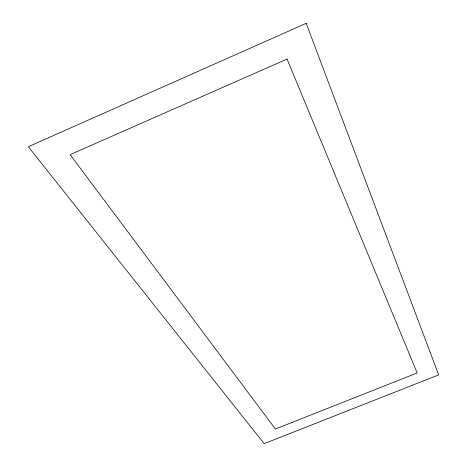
<?xml version="1.0" encoding="UTF-8"?>
<svg xmlns="http://www.w3.org/2000/svg" width="467" height="467" viewBox="0 0 467 467"><rect width="100%" height="100%" fill="white"/><g stroke="black" fill="none" stroke-linecap="round" stroke-linejoin="round"><path stroke-width="0.7" d="M306.194 23.35L28.324 146.714L264.176 443.65L438.676 374.896L306.194 23.35M287.053 59.075L70.126 154.647L275.384 429.01L417.177 372.964L287.053 59.075"/></g></svg>
